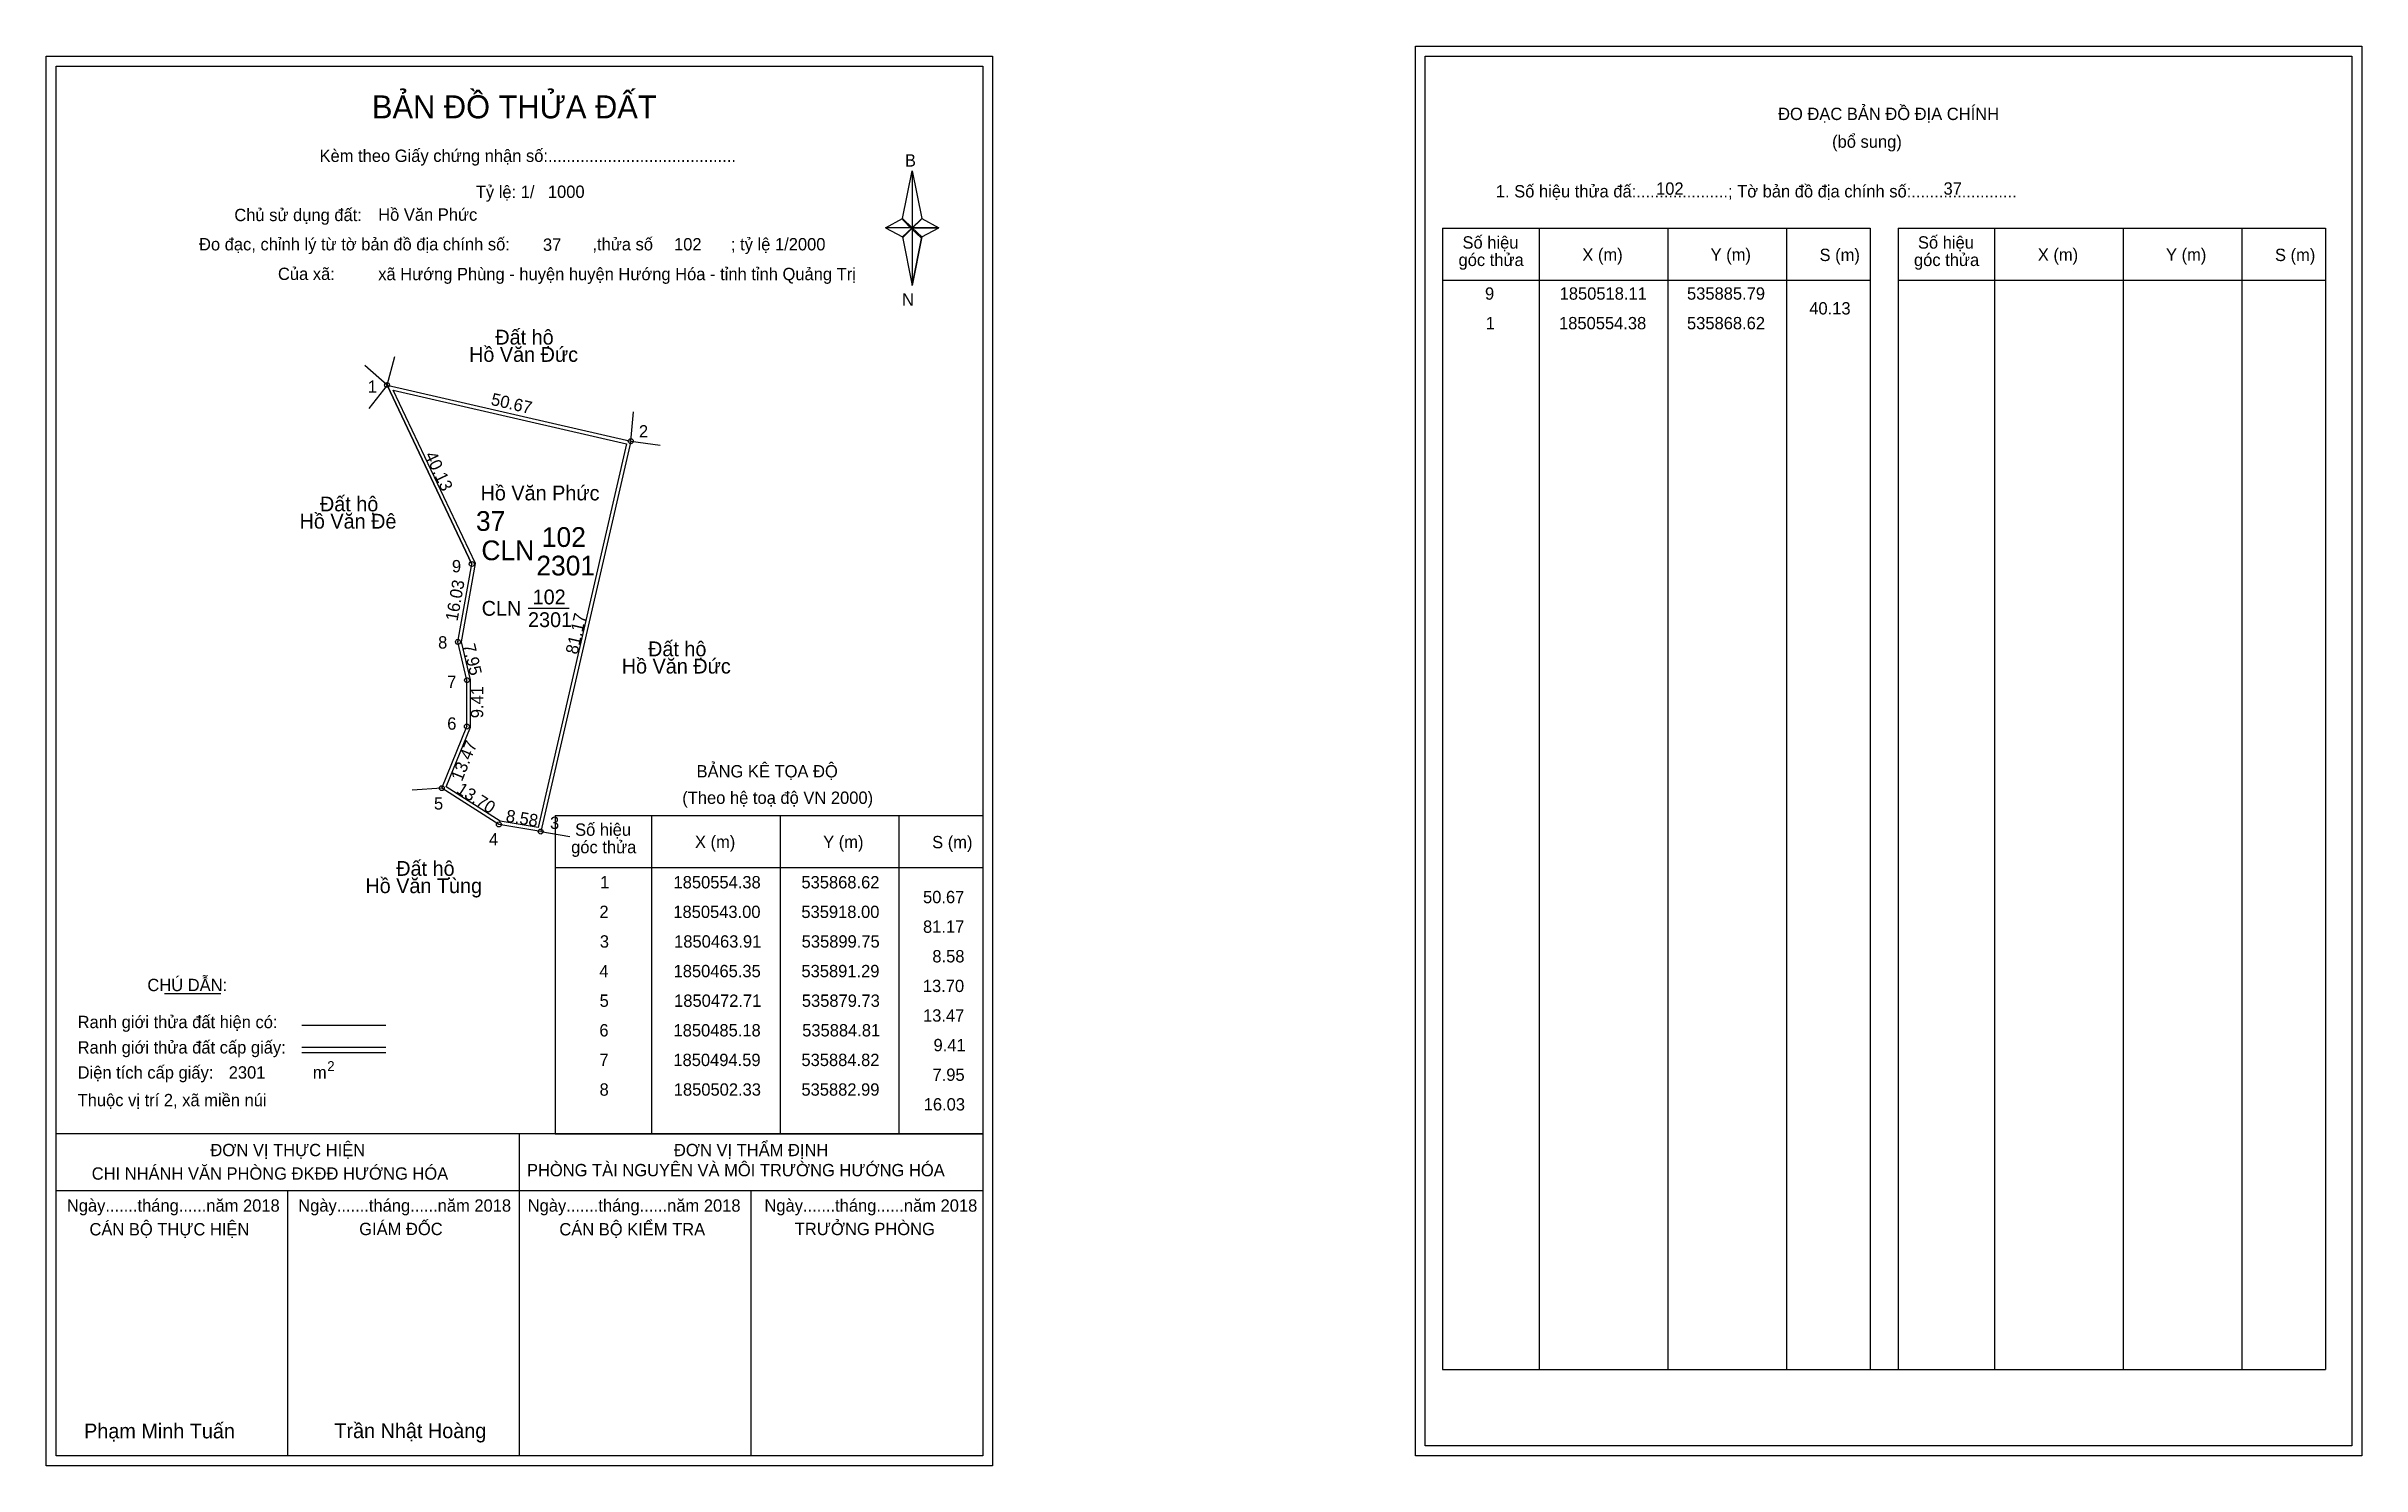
# Model space of a CAD drawing. Extents: x 535800 to 536269, y 1850335 to 1850623.
import ezdxf

# ---------------------------------------------------------------- set-up
doc = ezdxf.new("R2010")
doc.units = 0
for name, color, linetype in [('Level 1', 7, 'Continuous'), ('Level 10', 7, 'Continuous'), ('Level 11', 7, 'Continuous'), ('Level 13', 7, 'Continuous'), ('Level 2', 7, 'Continuous'), ('Level 27', 7, 'Continuous'), ('Level 3', 7, 'Continuous'), ('Level 36', 7, 'Continuous'), ('Level 4', 7, 'Continuous'), ('Level 49', 7, 'Continuous'), ('Level 5', 7, 'Continuous'), ('Level 53', 7, 'Continuous'), ('Level 55', 7, 'Continuous'), ('Level 6', 7, 'Continuous'), ('Level 63', 7, 'Continuous'), ('Level 7', 7, 'Continuous'), ('Level 9', 7, 'Continuous')]:
    doc.layers.add(name, color=color, linetype=linetype)

msp = doc.modelspace()

# ---------------------------------------------------------------- linework, layer by layer
at = {"layer": 'Level 1'}
for p, q in [((536078.93, 1850621.01), (536078.93, 1850621.01)), ((535801.61, 1850619.01), (535801.61, 1850619.01)), ((535973.03, 1850588.13), (535975, 1850597.77)), ((535975, 1850597.77), (535975, 1850586.24)), ((535975, 1850597.77), (535976.96, 1850588.13)), ((535969.58, 1850586.24), (535973.03, 1850588.13)), ((535973.03, 1850588.13), (535975, 1850586.24)), ((535974.85, 1850586.02), (535973.03, 1850587.91)), ((535976.82, 1850587.91), (535974.85, 1850586.02)), ((535974.85, 1850586.02), (535976.82, 1850587.91)), ((535976.96, 1850588.13), (535975, 1850586.24)), ((535975, 1850586.24), (535973.03, 1850584.4)), ((535974.85, 1850586.02), (535973.03, 1850584.18)), ((535973.03, 1850584.18), (535974.85, 1850586.02)), ((535973.03, 1850584.4), (535975, 1850574.54)), ((535976.82, 1850584.18), (535974.85, 1850586.02)), ((535975, 1850586.24), (535975, 1850574.54)), ((535975, 1850586.24), (535980.41, 1850586.24)), ((535975, 1850586.24), (535976.96, 1850584.4)), ((535976.96, 1850584.4), (535975, 1850574.54)), ((535976.96, 1850584.4), (535980.41, 1850586.24)), ((536082.46, 1850586.15), (536169.06, 1850586.15)), ((536102.05, 1850354.89), (536102.05, 1850586.15)), ((536128.12, 1850354.89), (536128.12, 1850586.15)), ((536152.1, 1850586.15), (536152.1, 1850354.89)), ((536169.06, 1850586.15), (536169.06, 1850354.89)), ((536174.72, 1850586.15), (536261.32, 1850586.15)), ((536194.31, 1850354.89), (536194.31, 1850586.15)), ((536220.38, 1850354.89), (536220.38, 1850586.15)), ((536244.35, 1850586.15), (536244.35, 1850354.89)), ((536261.32, 1850586.15), (536261.32, 1850354.89)), ((536082.46, 1850575.63), (536169.06, 1850575.63)), ((536174.72, 1850575.63), (536261.32, 1850575.63)), ((535902.7, 1850467.18), (535989.3, 1850467.18)), ((535922.29, 1850402.66), (535922.29, 1850467.18)), ((535948.36, 1850402.66), (535948.36, 1850467.18)), ((535972.33, 1850467.18), (535972.33, 1850402.66)), ((535902.7, 1850456.65), (535989.3, 1850456.65)), ((535823.52, 1850431.07), (535834.93, 1850431.07)), ((535851.39, 1850424.67), (535868.4, 1850424.67)), ((535851.39, 1850420.22), (535868.4, 1850420.22)), ((535851.39, 1850419.13), (535868.4, 1850419.13)), ((535908.43, 1850402.66), (535801.6, 1850402.66)), ((535989.3, 1850402.66), (535884.46, 1850402.66)), ((535895.45, 1850337.43), (535895.45, 1850402.66)), ((535902.7, 1850402.65), (535989.3, 1850402.65)), ((535989.3, 1850391.11), (535801.6, 1850391.11)), ((535848.53, 1850337.43), (535848.53, 1850391.11)), ((535942.38, 1850337.43), (535942.38, 1850391.11)), ((536082.46, 1850354.89), (536261.32, 1850354.89)), ((536266.63, 1850339.43), (536266.63, 1850339.43)), ((535989.3, 1850337.43), (535989.3, 1850337.43))]:
    msp.add_line(p, q, dxfattribs=at)
for points in [[(535973.03, 1850588.13), (535975, 1850597.77), (535975, 1850586.24)], [(535975, 1850586.24), (535976.96, 1850588.13), (535980.41, 1850586.24)], [(535969.58, 1850586.24), (535973.03, 1850584.4), (535975, 1850586.24)], [(535975, 1850586.24), (535975, 1850574.54), (535976.96, 1850584.4)]]:
    msp.add_lwpolyline(points, close=True, dxfattribs=at)
at = {"layer": 'Level 10'}
for p, q in [((535868.62, 1850554.38), (535885.79, 1850518.11)), ((535884.81, 1850485.18), (535884.82, 1850494.59)), ((535899.75, 1850463.91), (535891.29, 1850465.35))]:
    msp.add_line(p, q, dxfattribs=at)
for points in [[(535885.79, 1850518.11), (535868.62, 1850554.38), (535918, 1850543), (535899.75, 1850463.91), (535891.29, 1850465.35), (535879.73, 1850472.71), (535884.81, 1850485.18), (535884.82, 1850494.59), (535882.99, 1850502.33)], [(535886.52, 1850518.21), (535869.87, 1850553.37), (535917.16, 1850542.48), (535899.22, 1850464.71), (535891.55, 1850466.02), (535880.6, 1850472.99), (535885.51, 1850485.04), (535885.52, 1850494.67), (535883.7, 1850502.35)]]:
    msp.add_lwpolyline(points, close=True, dxfattribs=at)
at = {"layer": 'Level 11'}
for centre in [(535868.62, 1850554.38), (535918, 1850543), (535885.79, 1850518.11), (535885.79, 1850518.11), (535882.99, 1850502.33), (535884.82, 1850494.59), (535884.81, 1850485.18), (535879.73, 1850472.71), (535891.29, 1850465.35), (535899.75, 1850463.91)]:
    msp.add_circle(centre, 0.5, dxfattribs=at)
at = {"layer": 'Level 27'}
for p, q in [((535868.62, 1850554.38), (535870.23, 1850560.16)), ((535868.62, 1850554.38), (535864.1, 1850558.32)), ((535868.62, 1850554.38), (535864.97, 1850549.62)), ((535918, 1850543), (535918.56, 1850548.97)), ((535918, 1850543), (535923.95, 1850542.22)), ((535879.73, 1850472.71), (535873.74, 1850472.31)), ((535899.75, 1850463.91), (535905.66, 1850462.9))]:
    msp.add_line(p, q, dxfattribs=at)
at = {"layer": 'Level 3'}
for p, q in [((536082.46, 1850586.15), (536082.46, 1850354.89)), ((536174.72, 1850586.15), (536174.72, 1850354.89)), ((535902.7, 1850467.18), (535902.7, 1850402.66))]:
    msp.add_line(p, q, dxfattribs=at)
at = {"layer": 'Level 63'}
for points in [[(535799.6, 1850621.01), (535991.3, 1850621.01), (535991.3, 1850335.43), (535799.6, 1850335.43)], [(536076.93, 1850623.01), (536268.63, 1850623.01), (536268.63, 1850337.43), (536076.93, 1850337.43)], [(536078.93, 1850621.01), (536266.63, 1850621.01), (536266.63, 1850339.43), (536078.93, 1850339.43)], [(535801.6, 1850619.01), (535989.3, 1850619.01), (535989.3, 1850337.43), (535801.6, 1850337.43)]]:
    msp.add_lwpolyline(points, close=True, dxfattribs=at)
at = {"layer": 'Level 9'}
msp.add_line((535897.19, 1850509.14), (535905.52, 1850509.14), dxfattribs=at)

# ---------------------------------------------------------------- texts
at = {"layer": 'Level 1'}
for s, height, p in [('BẢN ĐỒ THỬA ĐẤT', 4.6657, (535865.57, 1850608.41)), ('ĐO ĐẠC BẢN ĐỒ ĐỊA CHÍNH', 2.5, (536150.41, 1850608.07)), ('(bổ sung)', 2.5, (536161.35, 1850602.45)), ('Kèm theo Giấy chứng nhận số:.........................................', 2.5, (535854.95, 1850599.58)), ('B', 2.5, (535973.54, 1850598.64)), ('1. Số hiệu thửa đấ:....................; Tờ bản đồ địa chính số:.......................', 2.5, (536093.24, 1850592.39)), ('Chủ sử dụng đất:', 2.5, (535837.69, 1850587.59)), ('Đo đạc, chỉnh lý từ tờ bản đồ địa chính số:                  ,thửa số                 ; tỷ lệ 1/2000', 2.5, (535830.54, 1850581.66)), ('Số hiệu', 2.5, (536086.48, 1850582.02)), ('X (m)', 2.5, (536110.76, 1850579.55)), ('Y (m)', 2.5, (536136.74, 1850579.55)), ('S (m)', 2.5, (536158.81, 1850579.5)), ('Số hiệu', 2.5, (536178.74, 1850582.02)), ('X (m)', 2.5, (536203.02, 1850579.55)), ('Y (m)', 2.5, (536228.99, 1850579.55)), ('S (m)', 2.5, (536251.07, 1850579.5)), ('Của xã:', 2.5, (535846.53, 1850575.66)), ('góc thửa', 2.5, (536085.68, 1850578.49)), ('góc thửa', 2.5, (536177.94, 1850578.49)), ('N', 2.5, (535972.94, 1850570.47)), ('BẢNG KÊ TỌA ĐỘ', 2.5, (535931.33, 1850474.88)), ('(Theo hệ toạ độ VN 2000)', 2.5, (535928.43, 1850469.52)), ('Số hiệu', 2.5, (535906.72, 1850463.05)), ('góc thửa', 2.5, (535905.92, 1850459.52)), ('X (m)', 2.5, (535931, 1850460.57)), ('Y (m)', 2.5, (535956.97, 1850460.57)), ('S (m)', 2.5, (535979.05, 1850460.52)), ('CHÚ DẪN:', 2.5, (535820.08, 1850431.58)), ('Ranh giới thửa đất hiện có:', 2.5, (535805.95, 1850424.08)), ('Ranh giới thửa đất cấp giấy:', 2.5, (535805.95, 1850418.94)), ('Diện tích cấp giấy:', 2.5, (535805.95, 1850413.86)), ('m', 2.5, (535853.61, 1850413.88)), ('2', 2, (535856.51, 1850415.39)), ('Thuộc vị trí 2, xã miền núi', 2.5, (535805.95, 1850408.26)), ('ĐƠN VỊ THỰC HIỆN', 2.5, (535832.84, 1850398.14)), ('ĐƠN VỊ THẨM ĐỊNH', 2.5, (535926.74, 1850398.14)), ('CHI NHÁNH VĂN PHÒNG ĐKĐĐ HƯỚNG HÓA', 2.5, (535808.8, 1850393.38)), ('PHÒNG TÀI NGUYÊN VÀ MÔI TRƯỜNG HƯỚNG HÓA', 2.5, (535896.97, 1850394.07)), ('Ngày.......tháng......năm 2018', 2.5, (535803.77, 1850386.9)), ('Ngày.......tháng......năm 2018', 2.5, (535850.64, 1850386.9)), ('Ngày.......tháng......năm 2018', 2.5, (535897.12, 1850386.9)), ('Ngày.......tháng......năm 2018', 2.5, (535945.08, 1850386.9)), ('CÁN BỘ THỰC HIỆN', 2.5, (535808.35, 1850382.09)), ('GIÁM ĐỐC', 2.5, (535862.99, 1850382.15)), ('CÁN BỘ KIỂM TRA', 2.5, (535903.53, 1850382.09)), ('TRƯỞNG PHÒNG', 2.5, (535951.22, 1850382.15)), ('Phạm Minh Tuấn', 3, (535807.26, 1850340.97)), ('Trần Nhật Hoàng', 3, (535857.96, 1850341.02))]:
    msp.add_text(s, height=height, dxfattribs=at).set_placement(p)
at = {"layer": 'Level 11'}
msp.add_text('Tỷ lệ: 1/', height=2.5, dxfattribs=at).set_placement((535886.61, 1850592.27))
at = {"layer": 'Level 13'}
for s, p in [('102', (535898.12, 1850509.94)), ('CLN', (535887.8, 1850507.64)), ('2301', (535897.19, 1850505.34))]:
    msp.add_text(s, height=3, dxfattribs=at).set_placement(p)
at = {"layer": 'Level 2'}
msp.add_text('Hồ Văn Phức', height=3, dxfattribs=at).set_placement((535887.57, 1850531.01))
at = {"layer": 'Level 3'}
msp.add_text('CLN ', height=4, dxfattribs=at).set_placement((535887.74, 1850518.89))
at = {"layer": 'Level 36'}
for s, p in [('Đất hộ', (535890.56, 1850562.58)), ('Hồ Văn Đức', (535885.24, 1850559.08)), ('Đất hộ', (535855.04, 1850528.79)), ('Hồ Văn Đê', (535850.91, 1850525.29)), ('Đất hộ', (535921.5, 1850499.43)), ('Hồ Văn Đức', (535916.17, 1850495.93)), ('Đất hộ', (535870.49, 1850454.94)), ('Hồ Văn Tùng', (535864.24, 1850451.44))]:
    msp.add_text(s, height=3, dxfattribs=at).set_placement(p)
at = {"layer": 'Level 4'}
msp.add_text('102', height=4, dxfattribs=at).set_placement((535899.98, 1850521.58))
at = {"layer": 'Level 49'}
for s, rotation, p in [('50.67', 347.0223, (535889.52, 1850550.38)), ('40.13', 295.3326, (535876.22, 1850540.2)), ('16.03', 79.9382, (535882.9, 1850506.42)), ('81.17', 77.0064, (535907.18, 1850499.67)), ('7.95', 283.3024, (535883.97, 1850501.67)), ('9.41', 89.9391, (535888.11, 1850486.88)), ('13.47', 67.8351, (535883.79, 1850473.93)), ('13.70', 327.516, (535882.49, 1850471.9)), ('8.58', 350.3401, (535892.57, 1850465.94))]:
    msp.add_text(s, height=2.5, rotation=rotation, dxfattribs=at).set_placement(p)
at = {"layer": 'Level 5'}
msp.add_text('2301', height=4, dxfattribs=at).set_placement((535898.87, 1850515.8))
at = {"layer": 'Level 53'}
for s, p in [('9', (536091.04, 1850571.67)), ('1850518.11', (536106.16, 1850571.67)), ('535885.79', (536131.96, 1850571.67)), ('1', (536091.18, 1850565.67)), ('1850554.38', (536106.04, 1850565.67)), ('535868.62', (536131.96, 1850565.67)), ('40.13', (536156.73, 1850568.67)), ('1', (535911.8, 1850452.4)), ('1850554.38', (535926.66, 1850452.4)), ('535868.62', (535952.57, 1850452.4)), ('50.67', (535977.2, 1850449.4)), ('2', (535911.65, 1850446.4)), ('1850543.00', (535926.62, 1850446.4)), ('535918.00', (535952.56, 1850446.4)), ('81.17', (535977.2, 1850443.4)), ('3', (535911.73, 1850440.4)), ('1850463.91', (535926.78, 1850440.4)), ('535899.75', (535952.62, 1850440.4)), ('4', (535911.64, 1850434.4)), ('1850465.35', (535926.67, 1850434.4)), ('535891.29', (535952.57, 1850434.4)), ('8.58', (535979.09, 1850437.4)), ('13.70', (535977.17, 1850431.4)), ('5', (535911.69, 1850428.4)), ('1850472.71', (535926.78, 1850428.4)), ('535879.73', (535952.65, 1850428.4)), ('13.47', (535977.2, 1850425.4)), ('6', (535911.64, 1850422.4)), ('1850485.18', (535926.66, 1850422.4)), ('535884.81', (535952.72, 1850422.4)), ('7', (535911.65, 1850416.4)), ('1850494.59', (535926.63, 1850416.4)), ('535884.82', (535952.57, 1850416.4)), ('9.41', (535979.33, 1850419.4)), ('7.95', (535979.12, 1850413.4)), ('8', (535911.68, 1850410.4)), ('1850502.33', (535926.71, 1850410.4)), ('535882.99', (535952.57, 1850410.4)), ('16.03', (535977.34, 1850407.4))]:
    msp.add_text(s, height=2.5, dxfattribs=at).set_placement(p)
at = {"layer": 'Level 55'}
for s, height, p in [('110', 0.11, (535868.5, 1850554.27)), ('295', 0.11, (535868.5, 1850554.27)), ('110', 0.11, (535868.5, 1850554.27)), ('295', 0.11, (535868.5, 1850554.27)), ('1', 0.4, (535868.51, 1850554.38)), ('2', 0.4, (535917.86, 1850543)), ('295', 0.11, (535917.88, 1850542.89)), ('295', 0.11, (535917.88, 1850542.89)), ('111', 0.11, (535917.89, 1850542.89)), ('9', 0.4, (535885.65, 1850518.11)), ('110', 0.11, (535885.67, 1850518)), ('110', 0.11, (535885.67, 1850518)), ('8', 0.4, (535882.86, 1850502.33)), ('110', 0.11, (535882.87, 1850502.22)), ('110', 0.11, (535882.87, 1850502.22)), ('7', 0.4, (535884.69, 1850494.59)), ('110', 0.11, (535884.7, 1850494.48)), ('110', 0.11, (535884.7, 1850494.48)), ('6', 0.4, (535884.67, 1850485.18)), ('110', 0.11, (535884.69, 1850485.07)), ('110', 0.11, (535884.69, 1850485.07)), ('5', 0.4, (535879.6, 1850472.71)), ('110', 0.11, (535879.61, 1850472.6)), ('118', 0.11, (535879.61, 1850472.6)), ('110', 0.11, (535879.61, 1850472.6)), ('4', 0.4, (535891.15, 1850465.35)), ('118', 0.11, (535891.17, 1850465.24)), ('118', 0.11, (535899.63, 1850463.8)), ('3', 0.4, (535899.63, 1850463.91)), ('111', 0.11, (535899.64, 1850463.8))]:
    msp.add_text(s, height=height, dxfattribs=at).set_placement(p)
at = {"layer": 'Level 6'}
for s, p in [('1000', (535901.21, 1850592.29)), ('102', (536125.69, 1850592.93)), ('37', (536183.93, 1850592.95)), ('Hồ Văn Phức', (535866.83, 1850587.66)), ('37', (535900.21, 1850581.57)), ('102', (535926.76, 1850581.65)), ('xã Hướng Phùng - huyện huyện Hướng Hóa - tỉnh tỉnh Quảng Trị', (535866.84, 1850575.62)), ('2301', (535836.55, 1850413.86))]:
    msp.add_text(s, height=2.5, dxfattribs=at).set_placement(p)
at = {"layer": 'Level 7'}
msp.add_text('37', height=4, dxfattribs=at).set_placement((535886.64, 1850524.83))
at = {"layer": 'Level 9'}
for s, p in [('1', (535864.74, 1850552.81)), ('2', (535919.65, 1850543.75)), ('9', (535881.77, 1850516.43)), ('8', (535878.97, 1850500.99)), ('7', (535880.8, 1850492.97)), ('6', (535880.82, 1850484.55)), ('5', (535878.14, 1850468.36)), ('3', (535901.64, 1850464.43)), ('4', (535889.28, 1850461.11))]:
    msp.add_text(s, height=2.5, dxfattribs=at).set_placement(p)

doc.saveas('drawing.dxf')
